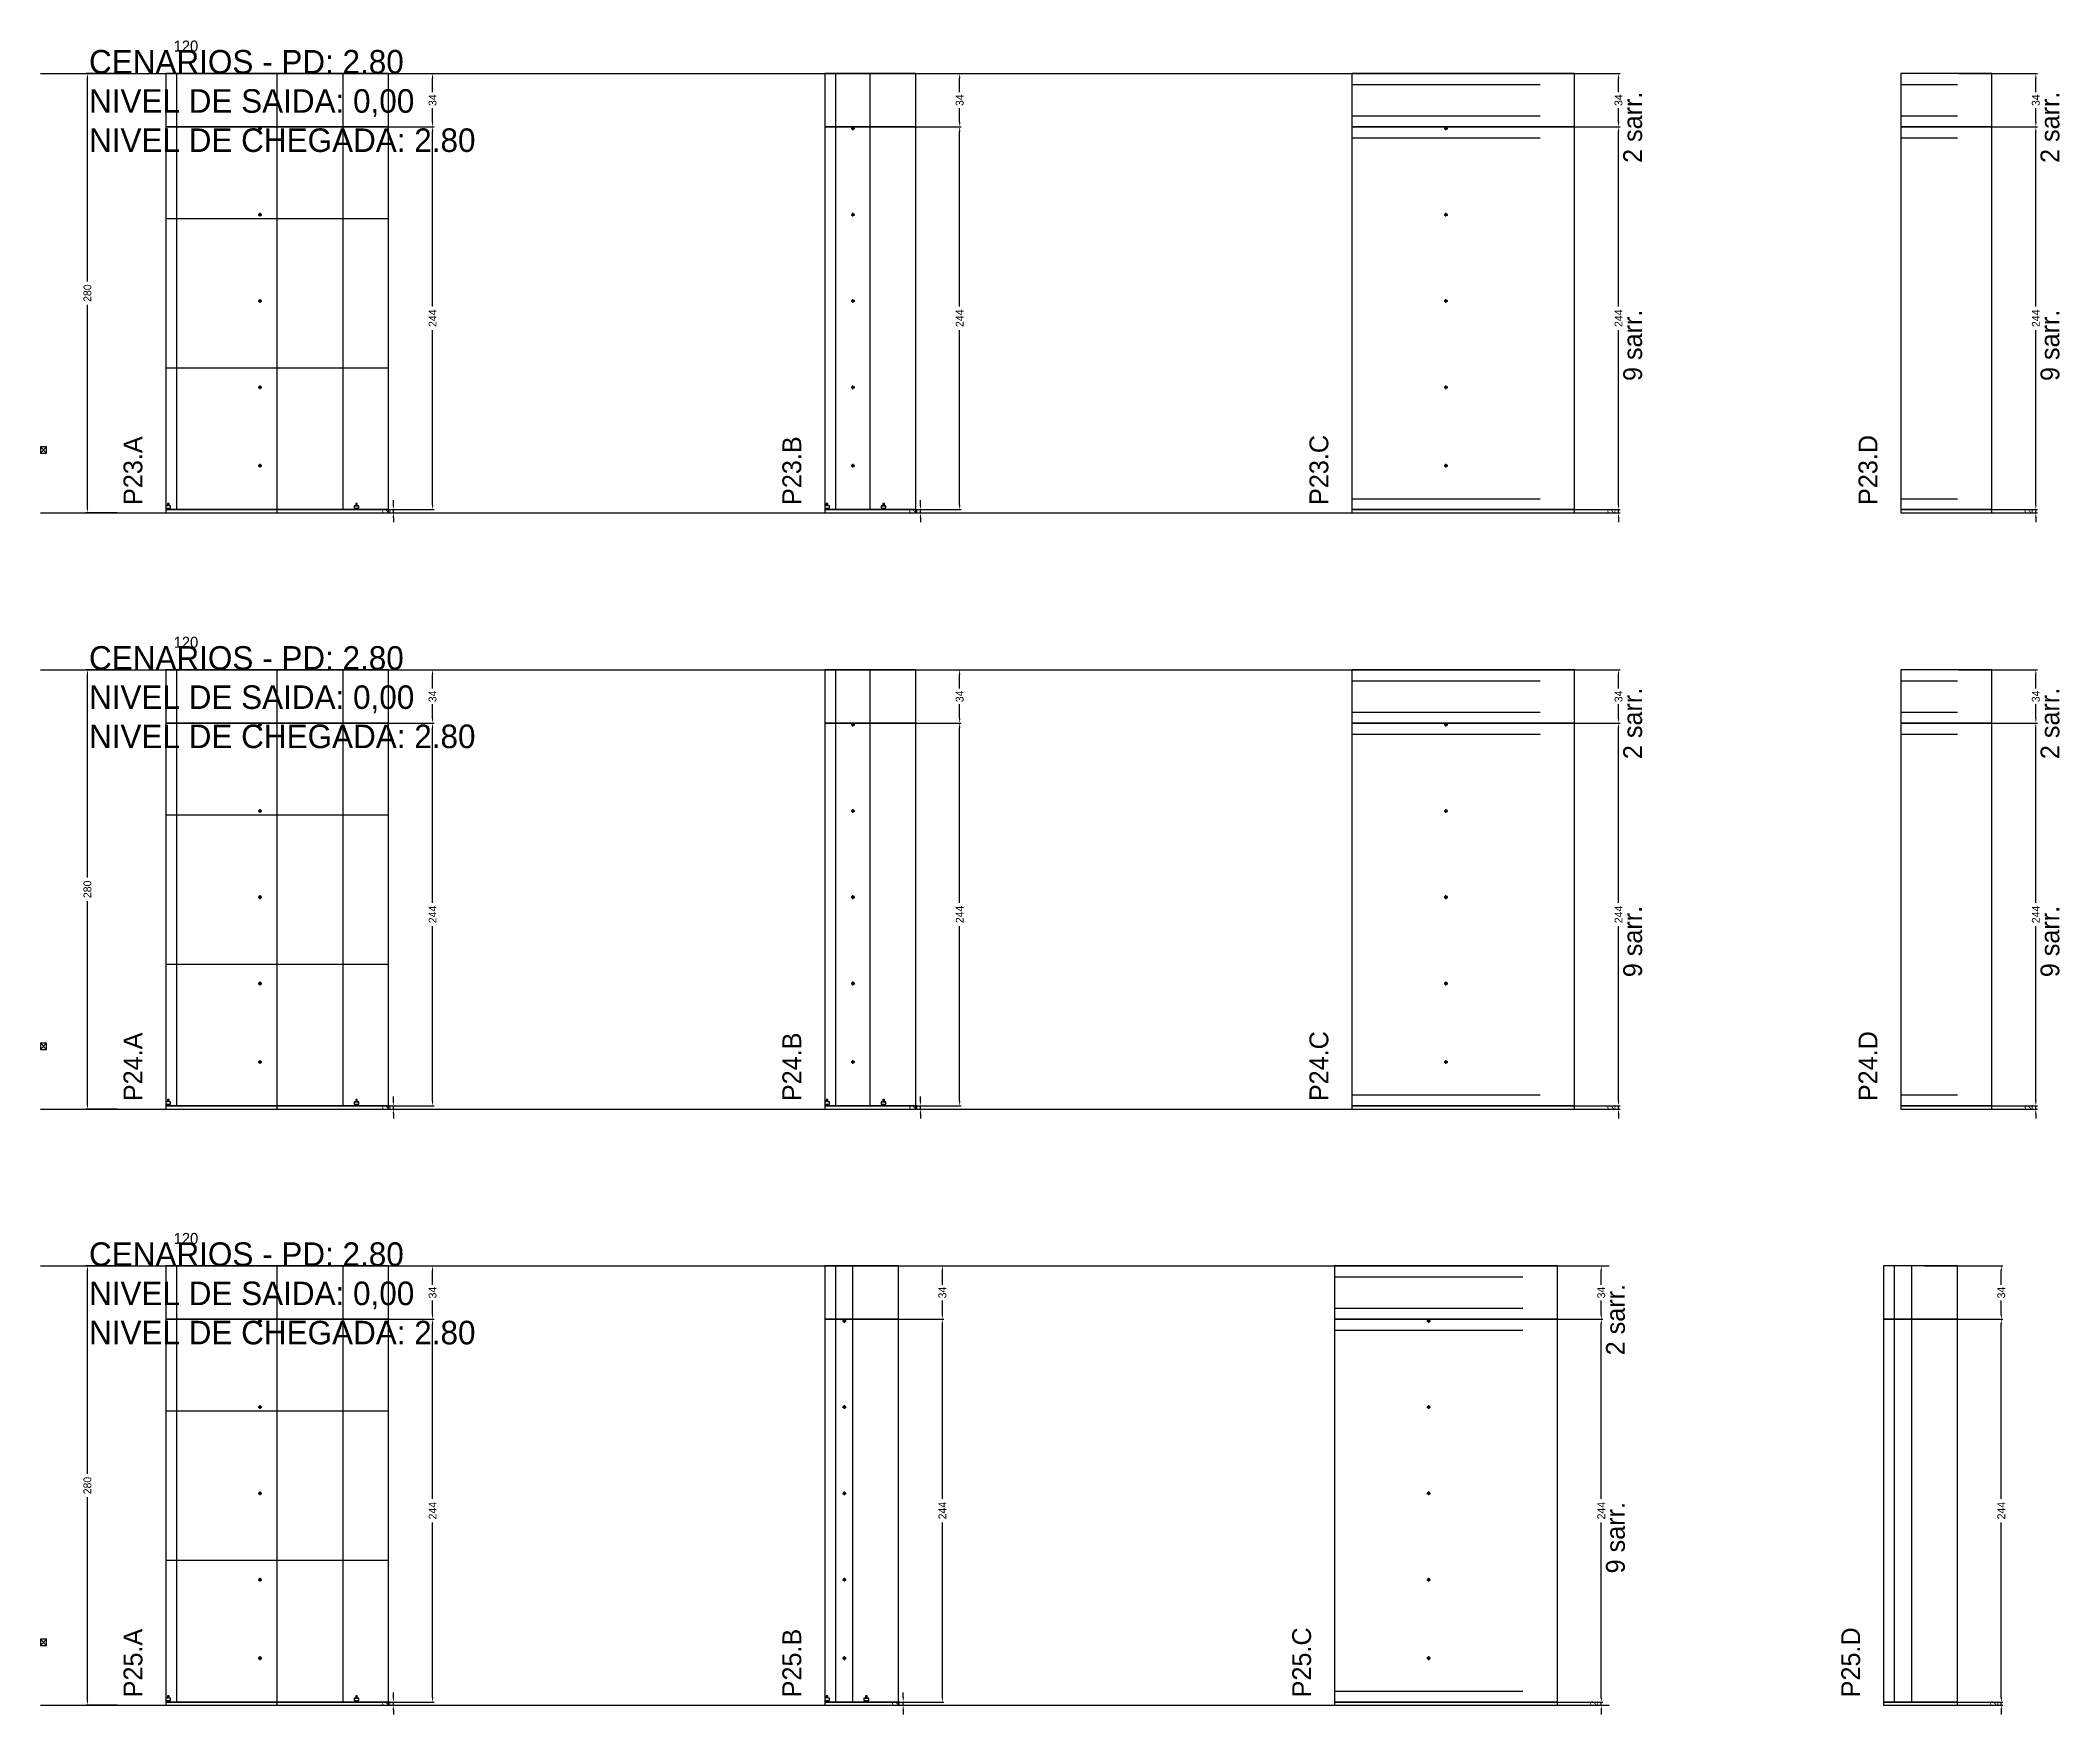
# Model space of a CAD drawing. Header units: centimetres. Extents: x -10500 to 4299, y -38766 to 295.
# Drawn here: x -7000 to -5713, y -9506 to -8439 of the extents above; entities that cross this region are included whole.
import ezdxf

# ---------------------------------------------------------------- set-up
doc = ezdxf.new("R2010")
doc.units = ezdxf.units.CM
doc.linetypes.add('DASHED', pattern=[2, -2])
for name, color, linetype in [('COTA', 241, 'Continuous'), ('COTAS FURACAO', 16, 'Continuous'), ('Madeira', 30, 'Continuous'), ('NOMENCLATURA', 7, 'Continuous'), ('Nível', 160, 'Continuous'), ('Painéis', 200, 'Continuous'), ('Perfil Metálico', 150, 'Continuous'), ('SARR_2.2x7', 40, 'Continuous'), ('texto', 7, 'Continuous')]:
    doc.layers.add(name, color=color, linetype=linetype)
doc.dimstyles.new('PAINEL-NOVA', dxfattribs={"dimtxt": 5, "dimasz": 3, "dimexe": 1, "dimexo": 1, "dimgap": 1, "dimtad": 1, "dimcen": 2.5, "dimazin": 3, "dimtfac": 1, "dimtmove": 0, "dimatfit": 3})

# ---------------------------------------------------------------- blocks, each defined once
blk = doc.blocks.new('_CLOSEDFILLED')
at = {"color": 0, "linetype": 'BYBLOCK'}
blk.add_solid([(-1, 0.16), (0, 0), (-1, -0.16)], dxfattribs=at)
blk = doc.blocks.new('*D637')
for p, q in [((-6951, -8460), (-6971, -8460)), ((-6970, -8592.5), (-6970, -8463)), ((-6970, -8737), (-6970, -8607.5)), ((-6951, -8740), (-6971, -8740))]:
    blk.add_line(p, q)
at = {"layer": 'Defpoints'}
for p in [(-6950, -8460), (-6970, -8740), (-6950, -8740)]:
    blk.add_point(p, dxfattribs=at)
at = {"layer": 'COTA', "xscale": 3, "yscale": 3}
for p, rotation in [((-6970, -8460), 90), ((-6970, -8740), 270)]:
    blk.add_blockref('_CLOSEDFILLED', p, dxfattribs=dict(at, rotation=rotation))
at = {"layer": 'COTA', "insert": (-6970, -8600), "char_height": 5, "attachment_point": 5, "rotation": 90}
blk.add_mtext('280', dxfattribs=at)
blk = doc.blocks.new('MULDURA')
at = {"layer": 'Paineis'}
for p, q in [((0, 0), (4, 4)), ((4, 0), (0, 4))]:
    blk.add_line(p, q, dxfattribs=at)
blk.add_lwpolyline([(0, 0), (4, 0), (4, 4), (0, 4)], close=True, dxfattribs=at)
blk = doc.blocks.new('*D639')
for p, q in [((-6799, -8494), (-6749, -8494)), ((-6750, -8608.5), (-6750, -8497)), ((-6750, -8735), (-6750, -8623.5)), ((-6799, -8738), (-6749, -8738))]:
    blk.add_line(p, q)
at = {"layer": 'Defpoints'}
for p in [(-6800, -8494), (-6800, -8738), (-6750, -8738)]:
    blk.add_point(p, dxfattribs=at)
at = {"layer": 'COTA', "xscale": 3, "yscale": 3}
for p, rotation in [((-6750, -8494), 90), ((-6750, -8738), 270)]:
    blk.add_blockref('_CLOSEDFILLED', p, dxfattribs=dict(at, rotation=rotation))
at = {"layer": 'COTA', "insert": (-6750, -8616), "char_height": 5, "attachment_point": 5, "rotation": 90}
blk.add_mtext('244', dxfattribs=at)
blk = doc.blocks.new('*D640')
for p, q in [((-6799, -8460), (-6749, -8460)), ((-6750, -8472), (-6750, -8463)), ((-6750, -8491), (-6750, -8482)), ((-6799, -8494), (-6749, -8494))]:
    blk.add_line(p, q)
at = {"layer": 'Defpoints'}
for p in [(-6800, -8460), (-6800, -8494), (-6750, -8494)]:
    blk.add_point(p, dxfattribs=at)
at = {"layer": 'COTA', "xscale": 3, "yscale": 3}
for p, rotation in [((-6750, -8460), 90), ((-6750, -8494), 270)]:
    blk.add_blockref('_CLOSEDFILLED', p, dxfattribs=dict(at, rotation=rotation))
at = {"layer": 'COTA', "insert": (-6750, -8477), "char_height": 5, "attachment_point": 5, "rotation": 90}
blk.add_mtext('34', dxfattribs=at)
blk = doc.blocks.new('SLIPTEE')
at = {"layer": 'Paineis'}
blk.add_lwpolyline([(0, 0), (3, 0), (3, 1.5), (2, 1.5), (2, 3), (1, 3), (1, 1.5), (0, 1.5)], close=True, dxfattribs=at)
blk = doc.blocks.new('SLIPTDD')
at = {"layer": 'Paineis'}
blk.add_line((0, 1.5), (3, 1.5), dxfattribs=at)
blk.add_lwpolyline([(0, 0), (3, 0), (3, 1.5), (2, 1.5), (2, 3), (1, 3), (1, 1.5), (0, 1.5)], close=True, dxfattribs=at)
blk = doc.blocks.new('furacao')
at = {"layer": 'COTAS FURACAO'}
for p, q in [((-1.2, 0), (1.2, 0)), ((0, -1.2), (0, 1.2))]:
    blk.add_line(p, q, dxfattribs=at)
blk.add_circle((0, 0), 0.8, dxfattribs=at)
blk = doc.blocks.new('*D642')
for p, q in [((-6463, -8494), (-6413, -8494)), ((-6414, -8608.5), (-6414, -8497)), ((-6414, -8735), (-6414, -8623.5)), ((-6463, -8738), (-6413, -8738))]:
    blk.add_line(p, q)
at = {"layer": 'Defpoints'}
for p in [(-6464, -8494), (-6464, -8738), (-6414, -8738)]:
    blk.add_point(p, dxfattribs=at)
at = {"layer": 'COTA', "xscale": 3, "yscale": 3}
for p, rotation in [((-6414, -8494), 90), ((-6414, -8738), 270)]:
    blk.add_blockref('_CLOSEDFILLED', p, dxfattribs=dict(at, rotation=rotation))
at = {"layer": 'COTA', "insert": (-6414, -8616), "char_height": 5, "attachment_point": 5, "rotation": 90}
blk.add_mtext('244', dxfattribs=at)
blk = doc.blocks.new('*D643')
for p, q in [((-6463, -8460), (-6413, -8460)), ((-6414, -8472), (-6414, -8463)), ((-6414, -8491), (-6414, -8482)), ((-6463, -8494), (-6413, -8494))]:
    blk.add_line(p, q)
at = {"layer": 'Defpoints'}
for p in [(-6464, -8460), (-6464, -8494), (-6414, -8494)]:
    blk.add_point(p, dxfattribs=at)
at = {"layer": 'COTA', "xscale": 3, "yscale": 3}
for p, rotation in [((-6414, -8460), 90), ((-6414, -8494), 270)]:
    blk.add_blockref('_CLOSEDFILLED', p, dxfattribs=dict(at, rotation=rotation))
at = {"layer": 'COTA', "insert": (-6414, -8477), "char_height": 5, "attachment_point": 5, "rotation": 90}
blk.add_mtext('34', dxfattribs=at)
blk = doc.blocks.new('*D645')
for p, q in [((-6043, -8494), (-5993, -8494)), ((-5994, -8608.5), (-5994, -8497)), ((-5994, -8735), (-5994, -8623.5)), ((-6043, -8738), (-5993, -8738))]:
    blk.add_line(p, q)
at = {"layer": 'Defpoints'}
for p in [(-6044, -8494), (-6044, -8738), (-5994, -8738)]:
    blk.add_point(p, dxfattribs=at)
at = {"layer": 'COTA', "xscale": 3, "yscale": 3}
for p, rotation in [((-5994, -8494), 90), ((-5994, -8738), 270)]:
    blk.add_blockref('_CLOSEDFILLED', p, dxfattribs=dict(at, rotation=rotation))
at = {"layer": 'COTA', "insert": (-5994, -8616), "char_height": 5, "attachment_point": 5, "rotation": 90}
blk.add_mtext('244', dxfattribs=at)
blk = doc.blocks.new('*D646')
for p, q in [((-6043, -8460), (-5993, -8460)), ((-5994, -8472), (-5994, -8463)), ((-5994, -8491), (-5994, -8482)), ((-6043, -8494), (-5993, -8494))]:
    blk.add_line(p, q)
at = {"layer": 'Defpoints'}
for p in [(-6044, -8460), (-6044, -8494), (-5994, -8494)]:
    blk.add_point(p, dxfattribs=at)
at = {"layer": 'COTA', "xscale": 3, "yscale": 3}
for p, rotation in [((-5994, -8460), 90), ((-5994, -8494), 270)]:
    blk.add_blockref('_CLOSEDFILLED', p, dxfattribs=dict(at, rotation=rotation))
at = {"layer": 'COTA', "insert": (-5994, -8477), "char_height": 5, "attachment_point": 5, "rotation": 90}
blk.add_mtext('34', dxfattribs=at)
blk = doc.blocks.new('*D648')
for p, q in [((-5777, -8494), (-5727, -8494)), ((-5728, -8608.5), (-5728, -8497)), ((-5728, -8735), (-5728, -8623.5)), ((-5777, -8738), (-5727, -8738))]:
    blk.add_line(p, q)
at = {"layer": 'Defpoints'}
for p in [(-5778, -8494), (-5778, -8738), (-5728, -8738)]:
    blk.add_point(p, dxfattribs=at)
at = {"layer": 'COTA', "xscale": 3, "yscale": 3}
for p, rotation in [((-5728, -8494), 90), ((-5728, -8738), 270)]:
    blk.add_blockref('_CLOSEDFILLED', p, dxfattribs=dict(at, rotation=rotation))
at = {"layer": 'COTA', "insert": (-5728, -8616), "char_height": 5, "attachment_point": 5, "rotation": 90}
blk.add_mtext('244', dxfattribs=at)
blk = doc.blocks.new('*D649')
for p, q in [((-5777, -8460), (-5727, -8460)), ((-5728, -8472), (-5728, -8463)), ((-5728, -8491), (-5728, -8482)), ((-5777, -8494), (-5727, -8494))]:
    blk.add_line(p, q)
at = {"layer": 'Defpoints'}
for p in [(-5778, -8460), (-5778, -8494), (-5728, -8494)]:
    blk.add_point(p, dxfattribs=at)
at = {"layer": 'COTA', "xscale": 3, "yscale": 3}
for p, rotation in [((-5728, -8460), 90), ((-5728, -8494), 270)]:
    blk.add_blockref('_CLOSEDFILLED', p, dxfattribs=dict(at, rotation=rotation))
at = {"layer": 'COTA', "insert": (-5728, -8477), "char_height": 5, "attachment_point": 5, "rotation": 90}
blk.add_mtext('34', dxfattribs=at)
blk = doc.blocks.new('*D663')
for p, q in [((-6951, -8840), (-6971, -8840)), ((-6970, -8972.5), (-6970, -8843)), ((-6970, -9117), (-6970, -8987.5)), ((-6951, -9120), (-6971, -9120))]:
    blk.add_line(p, q)
at = {"layer": 'Defpoints'}
for p in [(-6950, -8840), (-6970, -9120), (-6950, -9120)]:
    blk.add_point(p, dxfattribs=at)
at = {"layer": 'COTA', "xscale": 3, "yscale": 3}
for p, rotation in [((-6970, -8840), 90), ((-6970, -9120), 270)]:
    blk.add_blockref('_CLOSEDFILLED', p, dxfattribs=dict(at, rotation=rotation))
at = {"layer": 'COTA', "insert": (-6970, -8980), "char_height": 5, "attachment_point": 5, "rotation": 90}
blk.add_mtext('280', dxfattribs=at)
blk = doc.blocks.new('*D665')
for p, q in [((-6799, -8874), (-6749, -8874)), ((-6750, -8988.5), (-6750, -8877)), ((-6750, -9115), (-6750, -9003.5)), ((-6799, -9118), (-6749, -9118))]:
    blk.add_line(p, q)
at = {"layer": 'Defpoints'}
for p in [(-6800, -8874), (-6800, -9118), (-6750, -9118)]:
    blk.add_point(p, dxfattribs=at)
at = {"layer": 'COTA', "xscale": 3, "yscale": 3}
for p, rotation in [((-6750, -8874), 90), ((-6750, -9118), 270)]:
    blk.add_blockref('_CLOSEDFILLED', p, dxfattribs=dict(at, rotation=rotation))
at = {"layer": 'COTA', "insert": (-6750, -8996), "char_height": 5, "attachment_point": 5, "rotation": 90}
blk.add_mtext('244', dxfattribs=at)
blk = doc.blocks.new('*D666')
for p, q in [((-6799, -8840), (-6749, -8840)), ((-6750, -8852), (-6750, -8843)), ((-6750, -8871), (-6750, -8862)), ((-6799, -8874), (-6749, -8874))]:
    blk.add_line(p, q)
at = {"layer": 'Defpoints'}
for p in [(-6800, -8840), (-6800, -8874), (-6750, -8874)]:
    blk.add_point(p, dxfattribs=at)
at = {"layer": 'COTA', "xscale": 3, "yscale": 3}
for p, rotation in [((-6750, -8840), 90), ((-6750, -8874), 270)]:
    blk.add_blockref('_CLOSEDFILLED', p, dxfattribs=dict(at, rotation=rotation))
at = {"layer": 'COTA', "insert": (-6750, -8857), "char_height": 5, "attachment_point": 5, "rotation": 90}
blk.add_mtext('34', dxfattribs=at)
blk = doc.blocks.new('*D668')
for p, q in [((-6463, -8874), (-6413, -8874)), ((-6414, -8988.5), (-6414, -8877)), ((-6414, -9115), (-6414, -9003.5)), ((-6463, -9118), (-6413, -9118))]:
    blk.add_line(p, q)
at = {"layer": 'Defpoints'}
for p in [(-6464, -8874), (-6464, -9118), (-6414, -9118)]:
    blk.add_point(p, dxfattribs=at)
at = {"layer": 'COTA', "xscale": 3, "yscale": 3}
for p, rotation in [((-6414, -8874), 90), ((-6414, -9118), 270)]:
    blk.add_blockref('_CLOSEDFILLED', p, dxfattribs=dict(at, rotation=rotation))
at = {"layer": 'COTA', "insert": (-6414, -8996), "char_height": 5, "attachment_point": 5, "rotation": 90}
blk.add_mtext('244', dxfattribs=at)
blk = doc.blocks.new('*D669')
for p, q in [((-6463, -8840), (-6413, -8840)), ((-6414, -8852), (-6414, -8843)), ((-6414, -8871), (-6414, -8862)), ((-6463, -8874), (-6413, -8874))]:
    blk.add_line(p, q)
at = {"layer": 'Defpoints'}
for p in [(-6464, -8840), (-6464, -8874), (-6414, -8874)]:
    blk.add_point(p, dxfattribs=at)
at = {"layer": 'COTA', "xscale": 3, "yscale": 3}
for p, rotation in [((-6414, -8840), 90), ((-6414, -8874), 270)]:
    blk.add_blockref('_CLOSEDFILLED', p, dxfattribs=dict(at, rotation=rotation))
at = {"layer": 'COTA', "insert": (-6414, -8857), "char_height": 5, "attachment_point": 5, "rotation": 90}
blk.add_mtext('34', dxfattribs=at)
blk = doc.blocks.new('*D671')
for p, q in [((-6043, -8874), (-5993, -8874)), ((-5994, -8988.5), (-5994, -8877)), ((-5994, -9115), (-5994, -9003.5)), ((-6043, -9118), (-5993, -9118))]:
    blk.add_line(p, q)
at = {"layer": 'Defpoints'}
for p in [(-6044, -8874), (-6044, -9118), (-5994, -9118)]:
    blk.add_point(p, dxfattribs=at)
at = {"layer": 'COTA', "xscale": 3, "yscale": 3}
for p, rotation in [((-5994, -8874), 90), ((-5994, -9118), 270)]:
    blk.add_blockref('_CLOSEDFILLED', p, dxfattribs=dict(at, rotation=rotation))
at = {"layer": 'COTA', "insert": (-5994, -8996), "char_height": 5, "attachment_point": 5, "rotation": 90}
blk.add_mtext('244', dxfattribs=at)
blk = doc.blocks.new('*D672')
for p, q in [((-6043, -8840), (-5993, -8840)), ((-5994, -8852), (-5994, -8843)), ((-5994, -8871), (-5994, -8862)), ((-6043, -8874), (-5993, -8874))]:
    blk.add_line(p, q)
at = {"layer": 'Defpoints'}
for p in [(-6044, -8840), (-6044, -8874), (-5994, -8874)]:
    blk.add_point(p, dxfattribs=at)
at = {"layer": 'COTA', "xscale": 3, "yscale": 3}
for p, rotation in [((-5994, -8840), 90), ((-5994, -8874), 270)]:
    blk.add_blockref('_CLOSEDFILLED', p, dxfattribs=dict(at, rotation=rotation))
at = {"layer": 'COTA', "insert": (-5994, -8857), "char_height": 5, "attachment_point": 5, "rotation": 90}
blk.add_mtext('34', dxfattribs=at)
blk = doc.blocks.new('*D674')
for p, q in [((-5777, -8874), (-5727, -8874)), ((-5728, -8988.5), (-5728, -8877)), ((-5728, -9115), (-5728, -9003.5)), ((-5777, -9118), (-5727, -9118))]:
    blk.add_line(p, q)
at = {"layer": 'Defpoints'}
for p in [(-5778, -8874), (-5778, -9118), (-5728, -9118)]:
    blk.add_point(p, dxfattribs=at)
at = {"layer": 'COTA', "xscale": 3, "yscale": 3}
for p, rotation in [((-5728, -8874), 90), ((-5728, -9118), 270)]:
    blk.add_blockref('_CLOSEDFILLED', p, dxfattribs=dict(at, rotation=rotation))
at = {"layer": 'COTA', "insert": (-5728, -8996), "char_height": 5, "attachment_point": 5, "rotation": 90}
blk.add_mtext('244', dxfattribs=at)
blk = doc.blocks.new('*D675')
for p, q in [((-5777, -8840), (-5727, -8840)), ((-5728, -8852), (-5728, -8843)), ((-5728, -8871), (-5728, -8862)), ((-5777, -8874), (-5727, -8874))]:
    blk.add_line(p, q)
at = {"layer": 'Defpoints'}
for p in [(-5778, -8840), (-5778, -8874), (-5728, -8874)]:
    blk.add_point(p, dxfattribs=at)
at = {"layer": 'COTA', "xscale": 3, "yscale": 3}
for p, rotation in [((-5728, -8840), 90), ((-5728, -8874), 270)]:
    blk.add_blockref('_CLOSEDFILLED', p, dxfattribs=dict(at, rotation=rotation))
at = {"layer": 'COTA', "insert": (-5728, -8857), "char_height": 5, "attachment_point": 5, "rotation": 90}
blk.add_mtext('34', dxfattribs=at)
blk = doc.blocks.new('*D689')
for p, q in [((-6951, -9220), (-6971, -9220)), ((-6970, -9352.5), (-6970, -9223)), ((-6970, -9497), (-6970, -9367.5)), ((-6951, -9500), (-6971, -9500))]:
    blk.add_line(p, q)
at = {"layer": 'Defpoints'}
for p in [(-6950, -9220), (-6970, -9500), (-6950, -9500)]:
    blk.add_point(p, dxfattribs=at)
at = {"layer": 'COTA', "xscale": 3, "yscale": 3}
for p, rotation in [((-6970, -9220), 90), ((-6970, -9500), 270)]:
    blk.add_blockref('_CLOSEDFILLED', p, dxfattribs=dict(at, rotation=rotation))
at = {"layer": 'COTA', "insert": (-6970, -9360), "char_height": 5, "attachment_point": 5, "rotation": 90}
blk.add_mtext('280', dxfattribs=at)
blk = doc.blocks.new('*D691')
for p, q in [((-6799, -9254), (-6749, -9254)), ((-6750, -9368.5), (-6750, -9257)), ((-6750, -9495), (-6750, -9383.5)), ((-6799, -9498), (-6749, -9498))]:
    blk.add_line(p, q)
at = {"layer": 'Defpoints'}
for p in [(-6800, -9254), (-6800, -9498), (-6750, -9498)]:
    blk.add_point(p, dxfattribs=at)
at = {"layer": 'COTA', "xscale": 3, "yscale": 3}
for p, rotation in [((-6750, -9254), 90), ((-6750, -9498), 270)]:
    blk.add_blockref('_CLOSEDFILLED', p, dxfattribs=dict(at, rotation=rotation))
at = {"layer": 'COTA', "insert": (-6750, -9376), "char_height": 5, "attachment_point": 5, "rotation": 90}
blk.add_mtext('244', dxfattribs=at)
blk = doc.blocks.new('*D692')
for p, q in [((-6799, -9220), (-6749, -9220)), ((-6750, -9232), (-6750, -9223)), ((-6799, -9254), (-6749, -9254)), ((-6750, -9251), (-6750, -9242))]:
    blk.add_line(p, q)
at = {"layer": 'Defpoints'}
for p in [(-6800, -9220), (-6800, -9254), (-6750, -9254)]:
    blk.add_point(p, dxfattribs=at)
at = {"layer": 'COTA', "xscale": 3, "yscale": 3}
for p, rotation in [((-6750, -9220), 90), ((-6750, -9254), 270)]:
    blk.add_blockref('_CLOSEDFILLED', p, dxfattribs=dict(at, rotation=rotation))
at = {"layer": 'COTA', "insert": (-6750, -9237), "char_height": 5, "attachment_point": 5, "rotation": 90}
blk.add_mtext('34', dxfattribs=at)
blk = doc.blocks.new('*D694')
for p, q in [((-6474, -9254), (-6424, -9254)), ((-6425, -9368.5), (-6425, -9257)), ((-6425, -9495), (-6425, -9383.5)), ((-6474, -9498), (-6424, -9498))]:
    blk.add_line(p, q)
at = {"layer": 'Defpoints'}
for p in [(-6475, -9254), (-6475, -9498), (-6425, -9498)]:
    blk.add_point(p, dxfattribs=at)
at = {"layer": 'COTA', "xscale": 3, "yscale": 3}
for p, rotation in [((-6425, -9254), 90), ((-6425, -9498), 270)]:
    blk.add_blockref('_CLOSEDFILLED', p, dxfattribs=dict(at, rotation=rotation))
at = {"layer": 'COTA', "insert": (-6425, -9376), "char_height": 5, "attachment_point": 5, "rotation": 90}
blk.add_mtext('244', dxfattribs=at)
blk = doc.blocks.new('*D695')
for p, q in [((-6474, -9220), (-6424, -9220)), ((-6425, -9232), (-6425, -9223)), ((-6474, -9254), (-6424, -9254)), ((-6425, -9251), (-6425, -9242))]:
    blk.add_line(p, q)
at = {"layer": 'Defpoints'}
for p in [(-6475, -9220), (-6475, -9254), (-6425, -9254)]:
    blk.add_point(p, dxfattribs=at)
at = {"layer": 'COTA', "xscale": 3, "yscale": 3}
for p, rotation in [((-6425, -9220), 90), ((-6425, -9254), 270)]:
    blk.add_blockref('_CLOSEDFILLED', p, dxfattribs=dict(at, rotation=rotation))
at = {"layer": 'COTA', "insert": (-6425, -9237), "char_height": 5, "attachment_point": 5, "rotation": 90}
blk.add_mtext('34', dxfattribs=at)
blk = doc.blocks.new('*D697')
for p, q in [((-6054, -9254), (-6004, -9254)), ((-6005, -9368.5), (-6005, -9257)), ((-6005, -9495), (-6005, -9383.5)), ((-6054, -9498), (-6004, -9498))]:
    blk.add_line(p, q)
at = {"layer": 'Defpoints'}
for p in [(-6055, -9254), (-6055, -9498), (-6005, -9498)]:
    blk.add_point(p, dxfattribs=at)
at = {"layer": 'COTA', "xscale": 3, "yscale": 3}
for p, rotation in [((-6005, -9254), 90), ((-6005, -9498), 270)]:
    blk.add_blockref('_CLOSEDFILLED', p, dxfattribs=dict(at, rotation=rotation))
at = {"layer": 'COTA', "insert": (-6005, -9376), "char_height": 5, "attachment_point": 5, "rotation": 90}
blk.add_mtext('244', dxfattribs=at)
blk = doc.blocks.new('*D698')
for p, q in [((-6054, -9220), (-6004, -9220)), ((-6005, -9232), (-6005, -9223)), ((-6054, -9254), (-6004, -9254)), ((-6005, -9251), (-6005, -9242))]:
    blk.add_line(p, q)
at = {"layer": 'Defpoints'}
for p in [(-6055, -9220), (-6055, -9254), (-6005, -9254)]:
    blk.add_point(p, dxfattribs=at)
at = {"layer": 'COTA', "xscale": 3, "yscale": 3}
for p, rotation in [((-6005, -9220), 90), ((-6005, -9254), 270)]:
    blk.add_blockref('_CLOSEDFILLED', p, dxfattribs=dict(at, rotation=rotation))
at = {"layer": 'COTA', "insert": (-6005, -9237), "char_height": 5, "attachment_point": 5, "rotation": 90}
blk.add_mtext('34', dxfattribs=at)
blk = doc.blocks.new('*D700')
for p, q in [((-5799, -9254), (-5749, -9254)), ((-5750, -9368.5), (-5750, -9257)), ((-5750, -9495), (-5750, -9383.5)), ((-5799, -9498), (-5749, -9498))]:
    blk.add_line(p, q)
at = {"layer": 'Defpoints'}
for p in [(-5800, -9254), (-5800, -9498), (-5750, -9498)]:
    blk.add_point(p, dxfattribs=at)
at = {"layer": 'COTA', "xscale": 3, "yscale": 3}
for p, rotation in [((-5750, -9254), 90), ((-5750, -9498), 270)]:
    blk.add_blockref('_CLOSEDFILLED', p, dxfattribs=dict(at, rotation=rotation))
at = {"layer": 'COTA', "insert": (-5750, -9376), "char_height": 5, "attachment_point": 5, "rotation": 90}
blk.add_mtext('244', dxfattribs=at)
blk = doc.blocks.new('*D701')
for p, q in [((-5799, -9220), (-5749, -9220)), ((-5750, -9232), (-5750, -9223)), ((-5799, -9254), (-5749, -9254)), ((-5750, -9251), (-5750, -9242))]:
    blk.add_line(p, q)
at = {"layer": 'Defpoints'}
for p in [(-5800, -9220), (-5800, -9254), (-5750, -9254)]:
    blk.add_point(p, dxfattribs=at)
at = {"layer": 'COTA', "xscale": 3, "yscale": 3}
for p, rotation in [((-5750, -9220), 90), ((-5750, -9254), 270)]:
    blk.add_blockref('_CLOSEDFILLED', p, dxfattribs=dict(at, rotation=rotation))
at = {"layer": 'COTA', "insert": (-5750, -9237), "char_height": 5, "attachment_point": 5, "rotation": 90}
blk.add_mtext('34', dxfattribs=at)

msp = doc.modelspace()

# ---------------------------------------------------------------- linework, layer by layer
at = {"layer": 'Madeira'}
for points in [[(-6920, -8552.4), (-6778, -8552.4)], [(-6920, -8647.6), (-6778, -8647.6)], [(-6920, -8932.4), (-6778, -8932.4)], [(-6920, -9027.6), (-6778, -9027.6)], [(-6920, -9312.4), (-6778, -9312.4)], [(-6920, -9407.6), (-6778, -9407.6)]]:
    msp.add_lwpolyline(points, dxfattribs=at)
at = {"layer": 'Nível', "linetype": 'DASHED'}
for points in [[(-7000, -8460), (-6000, -8460)], [(-7000, -8740), (-6000, -8740)], [(-7000, -8840), (-6000, -8840)], [(-7000, -9120), (-6000, -9120)], [(-7000, -9220), (-6000, -9220)], [(-7000, -9500), (-6000, -9500)]]:
    msp.add_lwpolyline(points, dxfattribs=at)
at = {"layer": 'Painéis'}
for points in [[(-6920, -8494), (-6778, -8494), (-6778, -8460), (-6920, -8460)], [(-6920, -8740), (-6778, -8740), (-6778, -8460), (-6920, -8460)], [(-6500, -8494), (-6442, -8494), (-6442, -8460), (-6500, -8460)], [(-6164, -8494), (-6022, -8494), (-6022, -8460), (-6164, -8460)], [(-5814, -8494), (-5756, -8494), (-5756, -8460), (-5814, -8460)], [(-6920, -8738), (-6778, -8738), (-6778, -8494), (-6920, -8494)], [(-6500, -8738), (-6442, -8738), (-6442, -8494), (-6500, -8494)], [(-6164, -8738), (-6022, -8738), (-6022, -8494), (-6164, -8494)], [(-5814, -8738), (-5756, -8738), (-5756, -8494), (-5814, -8494)], [(-6920, -8740), (-6778, -8740), (-6778, -8738), (-6920, -8738)], [(-6500, -8740), (-6442, -8740), (-6442, -8738), (-6500, -8738)], [(-6164, -8740), (-6022, -8740), (-6022, -8738), (-6164, -8738)], [(-5814, -8740), (-5756, -8740), (-5756, -8738), (-5814, -8738)], [(-6920, -8874), (-6778, -8874), (-6778, -8840), (-6920, -8840)], [(-6920, -9120), (-6778, -9120), (-6778, -8840), (-6920, -8840)], [(-6500, -8874), (-6442, -8874), (-6442, -8840), (-6500, -8840)], [(-6164, -8874), (-6022, -8874), (-6022, -8840), (-6164, -8840)], [(-5814, -8874), (-5756, -8874), (-5756, -8840), (-5814, -8840)], [(-6920, -9118), (-6778, -9118), (-6778, -8874), (-6920, -8874)], [(-6500, -9118), (-6442, -9118), (-6442, -8874), (-6500, -8874)], [(-6164, -9118), (-6022, -9118), (-6022, -8874), (-6164, -8874)], [(-5814, -9118), (-5756, -9118), (-5756, -8874), (-5814, -8874)], [(-6920, -9120), (-6778, -9120), (-6778, -9118), (-6920, -9118)], [(-6500, -9120), (-6442, -9120), (-6442, -9118), (-6500, -9118)], [(-6164, -9120), (-6022, -9120), (-6022, -9118), (-6164, -9118)], [(-5814, -9120), (-5756, -9120), (-5756, -9118), (-5814, -9118)], [(-6920, -9254), (-6778, -9254), (-6778, -9220), (-6920, -9220)], [(-6920, -9500), (-6778, -9500), (-6778, -9220), (-6920, -9220)], [(-6500, -9254), (-6453, -9254), (-6453, -9220), (-6500, -9220)], [(-6175, -9254), (-6033, -9254), (-6033, -9220), (-6175, -9220)], [(-5825, -9254), (-5778, -9254), (-5778, -9220), (-5825, -9220)], [(-6920, -9498), (-6778, -9498), (-6778, -9254), (-6920, -9254)], [(-6500, -9498), (-6453, -9498), (-6453, -9254), (-6500, -9254)], [(-6175, -9498), (-6033, -9498), (-6033, -9254), (-6175, -9254)], [(-5825, -9498), (-5778, -9498), (-5778, -9254), (-5825, -9254)], [(-6920, -9500), (-6778, -9500), (-6778, -9498), (-6920, -9498)], [(-6500, -9500), (-6453, -9500), (-6453, -9498), (-6500, -9498)], [(-6175, -9500), (-6033, -9500), (-6033, -9498), (-6175, -9498)], [(-5825, -9500), (-5778, -9500), (-5778, -9498), (-5825, -9498)]]:
    msp.add_lwpolyline(points, close=True, dxfattribs=at)
at = {"layer": 'Perfil Metálico'}
for p, q in [((-6849, -8740), (-6849, -8460)), ((-6849, -9120), (-6849, -8840)), ((-6849, -9500), (-6849, -9220))]:
    msp.add_line(p, q, dxfattribs=at)
at = {"layer": 'SARR_2.2x7'}
for points in [[(-6913, -8494), (-6913, -8460)], [(-6807, -8494), (-6807, -8460)], [(-6493, -8494), (-6493, -8460)], [(-6471, -8494), (-6471, -8460)], [(-6164, -8467), (-6044, -8467)], [(-5814, -8467), (-5778, -8467)], [(-6164, -8487), (-6044, -8487)], [(-5814, -8487), (-5778, -8487)], [(-6164, -8501), (-6044, -8501)], [(-5814, -8501), (-5778, -8501)], [(-6164, -8731), (-6044, -8731)], [(-5814, -8731), (-5778, -8731)], [(-6913, -8874), (-6913, -8840)], [(-6807, -8874), (-6807, -8840)], [(-6493, -8874), (-6493, -8840)], [(-6471, -8874), (-6471, -8840)], [(-6164, -8847), (-6044, -8847)], [(-5814, -8847), (-5778, -8847)], [(-6164, -8867), (-6044, -8867)], [(-5814, -8867), (-5778, -8867)], [(-6164, -8881), (-6044, -8881)], [(-5814, -8881), (-5778, -8881)], [(-6164, -9111), (-6044, -9111)], [(-5814, -9111), (-5778, -9111)], [(-6913, -9254), (-6913, -9220)], [(-6807, -9254), (-6807, -9220)], [(-6493, -9254), (-6493, -9220)], [(-6482, -9254), (-6482, -9220)], [(-6175, -9227), (-6055, -9227)], [(-5818, -9254), (-5818, -9220)], [(-5807, -9254), (-5807, -9220)], [(-6175, -9247), (-6055, -9247)], [(-6175, -9261), (-6055, -9261)], [(-6175, -9491), (-6055, -9491)]]:
    msp.add_lwpolyline(points, dxfattribs=at)
at = {"layer": 'SARR_2.2x7', "linetype": 'DASHED'}
for points in [[(-6913, -8738), (-6913, -8494)], [(-6807, -8738), (-6807, -8494)], [(-6493, -8738), (-6493, -8494)], [(-6471, -8738), (-6471, -8494)], [(-6913, -9118), (-6913, -8874)], [(-6807, -9118), (-6807, -8874)], [(-6493, -9118), (-6493, -8874)], [(-6471, -9118), (-6471, -8874)], [(-6913, -9498), (-6913, -9254)], [(-6807, -9498), (-6807, -9254)], [(-6493, -9498), (-6493, -9254)], [(-6482, -9498), (-6482, -9254)], [(-5818, -9498), (-5818, -9254)], [(-5807, -9498), (-5807, -9254)]]:
    msp.add_lwpolyline(points, dxfattribs=at)

# ---------------------------------------------------------------- block references
at = {"layer": 'COTA'}
for name, p in [('furacao', (-6860, -8495)), ('furacao', (-6482, -8495)), ('furacao', (-6104, -8495)), ('furacao', (-6860, -8550)), ('furacao', (-6482, -8550)), ('furacao', (-6104, -8550)), ('furacao', (-6860, -8605)), ('furacao', (-6482, -8605)), ('furacao', (-6104, -8605)), ('furacao', (-6860, -8660)), ('furacao', (-6482, -8660)), ('furacao', (-6104, -8660)), ('MULDURA', (-7000, -8702)), ('furacao', (-6860, -8710)), ('furacao', (-6482, -8710)), ('furacao', (-6104, -8710)), ('SLIPTEE', (-6920, -8737)), ('SLIPTDD', (-6800, -8737)), ('SLIPTEE', (-6500, -8737)), ('SLIPTDD', (-6464, -8737)), ('furacao', (-6860, -8875)), ('furacao', (-6482, -8875)), ('furacao', (-6104, -8875)), ('furacao', (-6860, -8930)), ('furacao', (-6482, -8930)), ('furacao', (-6104, -8930)), ('furacao', (-6860, -8985)), ('furacao', (-6482, -8985)), ('furacao', (-6104, -8985)), ('furacao', (-6860, -9040)), ('furacao', (-6482, -9040)), ('furacao', (-6104, -9040)), ('MULDURA', (-7000, -9082)), ('furacao', (-6860, -9090)), ('furacao', (-6482, -9090)), ('furacao', (-6104, -9090)), ('SLIPTEE', (-6920, -9117)), ('SLIPTDD', (-6800, -9117)), ('SLIPTEE', (-6500, -9117)), ('SLIPTDD', (-6464, -9117)), ('furacao', (-6860, -9255)), ('furacao', (-6487.5, -9255)), ('furacao', (-6115, -9255)), ('furacao', (-6860, -9310)), ('furacao', (-6487.5, -9310)), ('furacao', (-6115, -9310)), ('furacao', (-6860, -9365)), ('furacao', (-6487.5, -9365)), ('furacao', (-6115, -9365)), ('furacao', (-6860, -9420)), ('furacao', (-6487.5, -9420)), ('furacao', (-6115, -9420)), ('MULDURA', (-7000, -9462)), ('furacao', (-6860, -9470)), ('furacao', (-6487.5, -9470)), ('furacao', (-6115, -9470)), ('SLIPTEE', (-6920, -9497)), ('SLIPTDD', (-6800, -9497)), ('SLIPTEE', (-6500, -9497)), ('SLIPTDD', (-6475, -9497))]:
    msp.add_blockref(name, p, dxfattribs=at)

# ---------------------------------------------------------------- texts
at = {"layer": 'NOMENCLATURA'}
for s, p in [('CENARIOS - PD: 2.80', (-6969, -8460)), ('NIVEL DE SAIDA: 0,00', (-6969, -8485)), ('NIVEL DE CHEGADA: 2.80', (-6969, -8510)), ('CENARIOS - PD: 2.80', (-6969, -8840)), ('NIVEL DE SAIDA: 0,00', (-6969, -8865)), ('NIVEL DE CHEGADA: 2.80', (-6969, -8890)), ('CENARIOS - PD: 2.80', (-6969, -9220)), ('NIVEL DE SAIDA: 0,00', (-6969, -9245)), ('NIVEL DE CHEGADA: 2.80', (-6969, -9270))]:
    msp.add_text(s, height=15, dxfattribs=at).set_placement(p)
for s, p in [('2 sarr.', (-5979, -8517)), ('2 sarr.', (-5713, -8517)), ('9 sarr.', (-5979, -8656)), ('9 sarr.', (-5713, -8656)), ('P23.A', (-6935, -8735)), ('P23.B', (-6515, -8735)), ('P23.C', (-6179, -8735)), ('P23.D', (-5829, -8735)), ('2 sarr.', (-5979, -8897)), ('2 sarr.', (-5713, -8897)), ('9 sarr.', (-5979, -9036)), ('9 sarr.', (-5713, -9036)), ('P24.A', (-6935, -9115)), ('P24.B', (-6515, -9115)), ('P24.C', (-6179, -9115)), ('P24.D', (-5829, -9115)), ('2 sarr.', (-5990, -9277)), ('9 sarr.', (-5990, -9416)), ('P25.A', (-6935, -9495)), ('P25.B', (-6515, -9495)), ('P25.C', (-6190, -9495)), ('P25.D', (-5840, -9495))]:
    msp.add_text(s, height=12, rotation=90, dxfattribs=at).set_placement(p)
at = {"layer": 'texto'}
for p in [(-6915, -8446), (-6915, -8826), (-6915, -9206)]:
    msp.add_text('120', height=7, dxfattribs=at).set_placement(p)

# ---------------------------------------------------------------- dimensions: what is measured, and where the dimension line sits
at = {"layer": 'COTA'}
for base, p1, p2, picture, middle in [((-6970, -8740), (-6950, -8740), (-6950, -8460), '*D637', (-6970, -8600)), ((-6750, -8494), (-6800, -8494), (-6800, -8460), '*D640', (-6750, -8477)), ((-6414, -8494), (-6464, -8494), (-6464, -8460), '*D643', (-6414, -8477)), ((-5994, -8494), (-6044, -8494), (-6044, -8460), '*D646', (-5994, -8477)), ((-5728, -8494), (-5778, -8494), (-5778, -8460), '*D649', (-5728, -8477)), ((-6750, -8738), (-6800, -8738), (-6800, -8494), '*D639', (-6750, -8616)), ((-6414, -8738), (-6464, -8738), (-6464, -8494), '*D642', (-6414, -8616)), ((-5994, -8738), (-6044, -8738), (-6044, -8494), '*D645', (-5994, -8616)), ((-5728, -8738), (-5778, -8738), (-5778, -8494), '*D648', (-5728, -8616)), ((-6970, -9120), (-6950, -9120), (-6950, -8840), '*D663', (-6970, -8980)), ((-6750, -8874), (-6800, -8874), (-6800, -8840), '*D666', (-6750, -8857)), ((-6414, -8874), (-6464, -8874), (-6464, -8840), '*D669', (-6414, -8857)), ((-5994, -8874), (-6044, -8874), (-6044, -8840), '*D672', (-5994, -8857)), ((-5728, -8874), (-5778, -8874), (-5778, -8840), '*D675', (-5728, -8857)), ((-6750, -9118), (-6800, -9118), (-6800, -8874), '*D665', (-6750, -8996)), ((-6414, -9118), (-6464, -9118), (-6464, -8874), '*D668', (-6414, -8996)), ((-5994, -9118), (-6044, -9118), (-6044, -8874), '*D671', (-5994, -8996)), ((-5728, -9118), (-5778, -9118), (-5778, -8874), '*D674', (-5728, -8996)), ((-6970, -9500), (-6950, -9500), (-6950, -9220), '*D689', (-6970, -9360)), ((-6750, -9254), (-6800, -9254), (-6800, -9220), '*D692', (-6750, -9237)), ((-6425, -9254), (-6475, -9254), (-6475, -9220), '*D695', (-6425, -9237)), ((-6005, -9254), (-6055, -9254), (-6055, -9220), '*D698', (-6005, -9237)), ((-5750, -9254), (-5800, -9254), (-5800, -9220), '*D701', (-5750, -9237)), ((-6750, -9498), (-6800, -9498), (-6800, -9254), '*D691', (-6750, -9376)), ((-6425, -9498), (-6475, -9498), (-6475, -9254), '*D694', (-6425, -9376)), ((-6005, -9498), (-6055, -9498), (-6055, -9254), '*D697', (-6005, -9376)), ((-5750, -9498), (-5800, -9498), (-5800, -9254), '*D700', (-5750, -9376))]:
    dim = msp.add_linear_dim(base=base, p1=p1, p2=p2, angle=90, dimstyle='PAINEL-NOVA', dxfattribs=at)
    dim.commit()
    dim.dimension.update_dxf_attribs({"geometry": picture, "text_midpoint": middle})
for base, p1, p2 in [((-6775, -8740), (-6800, -8740), (-6800, -8738)), ((-6439, -8740), (-6464, -8740), (-6464, -8738)), ((-5994, -8740), (-6044, -8740), (-6044, -8738)), ((-5728, -8740), (-5778, -8740), (-5778, -8738)), ((-6775, -9120), (-6800, -9120), (-6800, -9118)), ((-6439, -9120), (-6464, -9120), (-6464, -9118)), ((-5994, -9120), (-6044, -9120), (-6044, -9118)), ((-5728, -9120), (-5778, -9120), (-5778, -9118)), ((-6775, -9500), (-6800, -9500), (-6800, -9498)), ((-6450, -9500), (-6475, -9500), (-6475, -9498)), ((-6005, -9500), (-6055, -9500), (-6055, -9498)), ((-5750, -9500), (-5800, -9500), (-5800, -9498))]:
    msp.add_linear_dim(base=base, p1=p1, p2=p2, angle=90, dimstyle='PAINEL-NOVA', dxfattribs=at).render()

doc.saveas('drawing.dxf')
